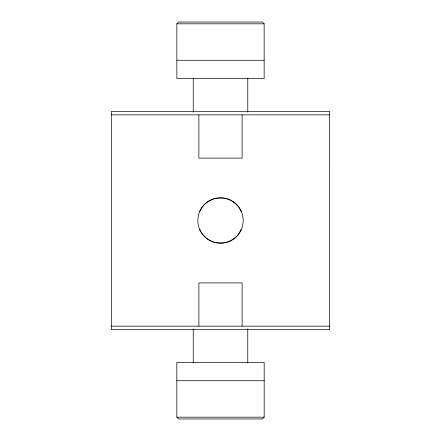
<?xml version="1.0" encoding="UTF-8"?>
<svg xmlns="http://www.w3.org/2000/svg" width="441" height="441" viewBox="0 0 441 441"><rect width="100%" height="100%" fill="white"/><g stroke="black" fill="none" stroke-linecap="round" stroke-linejoin="round"><path stroke-width="0.66" d="M199.927 211.107L201.818 207.722M239.182 233.278L241.073 229.893M199.889 211.09L200.875 209.172M240.125 231.823L241.111 229.91M202.127 207.242C205.611 202.507 210.914 199.117 216.735 198.196M238.873 233.758C235.389 238.493 230.086 241.883 224.265 242.804M176.858 23.831L178.638 22.05L262.362 22.05L264.142 23.831L264.142 78.608L176.858 78.608L176.858 23.831L264.142 23.831M264.17 417.169L262.389 418.95L178.611 418.95L176.83 417.169L176.83 362.392L264.17 362.392L264.17 417.169L176.83 417.169M217.391 198.059L223.609 198.059M223.609 242.941L217.391 242.941M176.858 60.268L264.142 60.268M329.686 326.142L111.314 326.142L111.314 114.858L329.686 114.858L329.67 329.636L111.33 329.636L111.33 326.142M176.83 380.732L264.17 380.732M224.265 198.196C230.086 199.117 235.389 202.507 238.873 207.242M216.735 242.804C210.914 241.883 205.611 238.493 202.127 233.758M239.182 207.722L241.111 211.09M199.889 229.91L201.818 233.278M240.125 209.172L241.453 211.878M199.547 229.122L200.881 231.834M329.603 114.858L329.603 111.364L111.397 111.364L111.397 114.858M247.776 78.007L247.776 112.13M247.765 328.87L247.765 362.993M242.12 114.858L242.12 158.099L198.88 158.099L198.88 114.858M242.12 326.142L242.12 282.902L198.88 282.902L198.88 326.142M193.224 78.007L193.224 112.13M193.235 328.87L193.235 362.993M206.493 238.311A22.656 22.656 0 0 0 242.925 223.725A22.656 22.656 0 0 0 212.077 199.464A22.656 22.656 0 0 0 206.493 238.311"/></g></svg>
